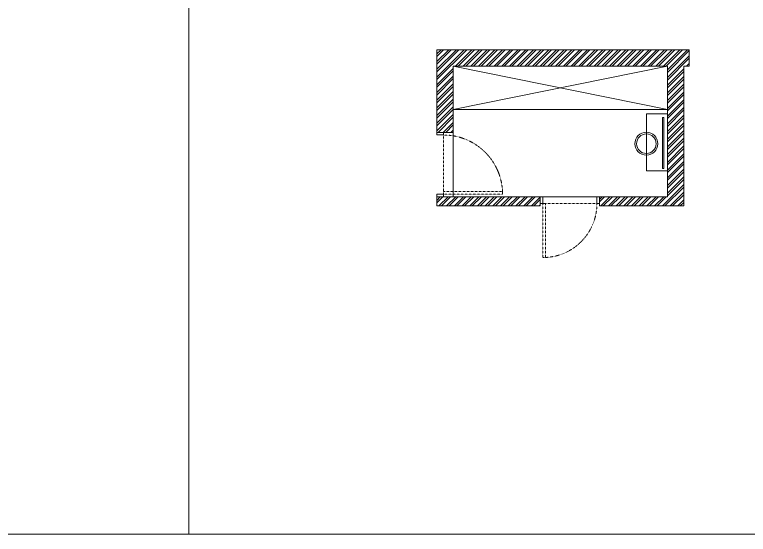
# Model space of a CAD drawing. Header units: inches. Extents: x 15448 to 46480, y -8154 to 0.
# Drawn here: x 17381.5 to 17785.5, y -4221.5 to -3935.6 of the extents above; entities that cross this region are included whole.
import ezdxf

# ---------------------------------------------------------------- set-up
doc = ezdxf.new("R2010")
doc.units = ezdxf.units.IN
doc.header["$MEASUREMENT"] = 0
for name, pattern in [('AUDIT_D_060311083008-3', [0]), ('DASHED2', [0.375, 0.25, -0.125]), ('HIDDEN', [0.375, 0.25, -0.125])]:
    doc.linetypes.add(name, pattern=pattern)
for name, color, linetype in [('.', 30, 'Continuous'), ('A-DOOR', 251, 'AUDIT_D_060311083008-3'), ('A-Door-Frame', 1, 'Continuous'), ('A-Door-Swing', 8, 'HIDDEN')]:
    doc.layers.add(name, color=color, linetype=linetype)
doc.layers.add('PDF13_Geometry', color=7, linetype='Continuous', true_color=0x545454)
doc.layers.add('ROD', color=7, linetype='Continuous', lineweight=9)

# ---------------------------------------------------------------- blocks, each defined once
blk = doc.blocks.new('*U2')
at = {"layer": 'A-Door-Frame', "lineweight": 5}
for p, q in [((0, -100), (0, 0)), ((983, -100), (983, 0))]:
    blk.add_line(p, q, dxfattribs=at)
for points in [[(0, -100), (40, -100), (40, 0), (0, 0)], [(983, -100), (943, -100), (943, 0), (983, 0)]]:
    blk.add_lwpolyline(points, dxfattribs=at)
at = {"layer": 'A-Door-Swing', "linetype": 'DASHED2', "lineweight": 5}
blk.add_line((48, 0), (951, 0), dxfattribs=at)
blk.add_lwpolyline([(40, 0), (40, 903), (80, 903), (80, 0)], close=True, dxfattribs=at)
blk.add_arc((40, 0), 903, 360, 90, dxfattribs=at)
blk = doc.blocks.new('*U3')
at = {"layer": 'A-Door-Frame', "lineweight": 5}
for p, q in [((0, -100), (0, 0)), ((890, -100), (890, 0))]:
    blk.add_line(p, q, dxfattribs=at)
for points in [[(0, -100), (40, -100), (40, 0), (0, 0)], [(890, -100), (850, -100), (850, 0), (890, 0)]]:
    blk.add_lwpolyline(points, dxfattribs=at)
at = {"layer": 'A-Door-Swing', "linetype": 'DASHED2', "lineweight": 5}
blk.add_line((47, 0), (857, 0), dxfattribs=at)
blk.add_lwpolyline([(40, 0), (40, 810), (80, 810), (80, 0)], close=True, dxfattribs=at)
blk.add_arc((40, 0), 810, 360, 90, dxfattribs=at)

msp = doc.modelspace()

# ---------------------------------------------------------------- hatches: boundary and pattern name
at = {"layer": '.', "lineweight": 5}
h = msp.add_hatch(dxfattribs=at)
h.set_pattern_fill('ANSI32', color=1, scale=8)
h.set_pattern_definition([(45, (12920.5, -1913.3496), (-2.1213203, 2.1213203), []), (45, (12921.9142, -1913.3496), (-2.1213203, 2.1213203), [])])
h.paths.add_polyline_path([(17623, -3963.85), (17741, -3963.85), (17741, -3982.85), (17741, -4035.85), (17703.63, -4035.85), (17703.63, -4039.52), (17703.63, -4040.85), (17750, -4040.85), (17750, -4009.85), (17750, -3963.85), (17753, -3963.85), (17753, -3954.85), (17614, -3954.85), (17614, -3962.85), (17614, -4000.35), (17617.61, -4000.35), (17623, -4000.35)])
h.paths.add_polyline_path([(17671, -4035.85), (17623, -4035.85), (17614, -4035.85), (17614, -4040.85), (17671, -4040.85)])

# ---------------------------------------------------------------- linework, layer by layer
at = {"lineweight": 5}
msp.add_line((17477.52, -3596.5), (17477.52, -4221.5), dxfattribs=at)
at = {"color": 254, "lineweight": 5}
for p, q in [((17623, -3963.85), (17741, -3987.85)), ((17741, -3963.85), (17623, -3987.85))]:
    msp.add_line(p, q, dxfattribs=at)
at = {"lineweight": 5}
for points in [[(16312.5, -3596.5), (17975.24, -3596.5), (17975.24, -4221.5), (16312.5, -4221.5)], [(17623, -3987.85), (17741, -3987.85), (17741, -4035.85), (17623, -4035.85)]]:
    msp.add_lwpolyline(points, close=True, dxfattribs=at)
at = {"layer": 'PDF13_Geometry', "color": 254, "lineweight": 5}
for points in [[(17729.4, -3990.1), (17729.4, -4021.6), (17741, -4021.6), (17741, -3990.1)], [(17738.28, -3992.23), (17738.28, -4020.17), (17738.99, -4020.17), (17738.99, -3992.23)]]:
    msp.add_lwpolyline(points, close=True, dxfattribs=at)
for radius in [6.33, 5.39]:
    msp.add_circle((17729.4, -4006.6), radius, dxfattribs=at)
at = {"layer": 'ROD', "lineweight": 5}
for p, q in [((17614, -3962.85), (17614, -3954.85)), ((17614, -3954.85), (17753, -3954.85)), ((17753, -3963.85), (17753, -3954.85)), ((17614, -4000.35), (17614, -3962.85)), ((17623, -4000.35), (17623, -3963.85)), ((17741, -3963.85), (17623, -3963.85)), ((17741, -4035.85), (17741, -3963.85)), ((17750, -4009.85), (17750, -3963.85)), ((17753, -3963.85), (17750, -3963.85)), ((17750, -4040.85), (17750, -4009.85)), ((17614, -4040.85), (17614, -4035.85)), ((17671.33, -4035.85), (17623, -4035.85)), ((17741, -4035.85), (17703.63, -4035.85)), ((17741, -4035.85), (17703.63, -4035.85)), ((17671, -4040.85), (17614, -4040.85)), ((17750, -4040.85), (17703.63, -4040.85))]:
    msp.add_line(p, q, dxfattribs=at)
at = {"layer": 'ROD', "color": 250, "lineweight": 5}
for p, q in [((17623, -3963.85), (17741, -3963.85)), ((17623, -3982.85), (17623, -3963.85)), ((17741, -3963.85), (17741, -3982.85))]:
    msp.add_line(p, q, dxfattribs=at)
at = {"layer": 'ROD', "lineweight": 5}
for points in [[(17614, -4000.35), (17623, -4000.35)], [(17623, -4035.85), (17614, -4035.85)], [(17671, -4035.85), (17671, -4040.85)], [(17703.63, -4040.85), (17703.63, -4035.85)]]:
    msp.add_lwpolyline(points, dxfattribs=at)

# ---------------------------------------------------------------- block references
at = {"layer": 'A-DOOR', "lineweight": 5}
for name, p, xscale, yscale, zscale, rotation in [('*U2', (17617.61, -4035.85), -0.03611111111109516, 0.03611111111109516, 0.03611111111109516, 270), ('*U3', (17671, -4039.52), -0.03666666666666651, 0.03666666666666651, 0.03666666666666651, 180)]:
    msp.add_blockref(name, p, dxfattribs=dict(at, xscale=xscale, yscale=yscale, zscale=zscale, rotation=rotation))

doc.saveas('drawing.dxf')
